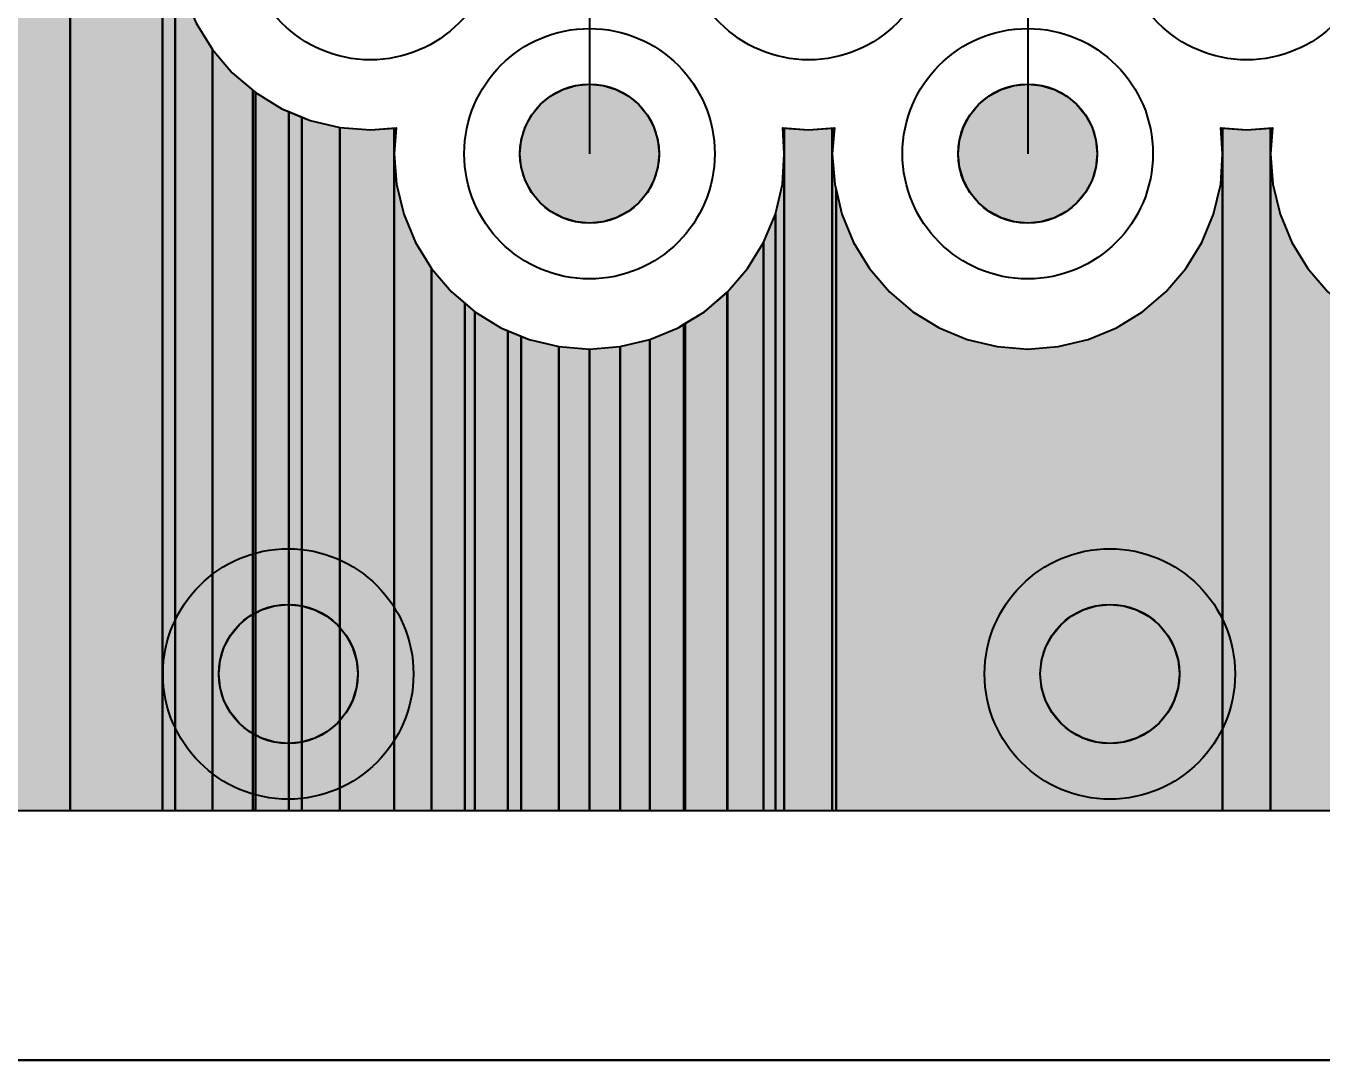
# Model space of a CAD drawing. Header units: millimetres. Extents: x 3.5 to 53, y 2.8 to 30.3.
# Drawn here: x 21.363 to 26.095, y 2.817 to 6.594 of the extents above; entities that cross this region are included whole.
import ezdxf

# ---------------------------------------------------------------- set-up
doc = ezdxf.new("R2010")
doc.units = ezdxf.units.MM
for name, color, linetype in [('bottom_copper', 7, 'Continuous'), ('bottom_silk', 7, 'Continuous'), ('drill_plated', 7, 'Continuous'), ('outline', 7, 'Continuous'), ('top_copper', 7, 'Continuous'), ('top_silk', 7, 'Continuous')]:
    doc.layers.add(name, color=color, linetype=linetype)

# ---------------------------------------------------------------- blocks, each defined once
blk = doc.blocks.new('Block3864')
at = {"layer": 'bottom_copper', "lineweight": 40}
for points in [[(0, 2.4), (-0.0056, 2.494), (0, 2.4936), (0, 2.4)], [(0.1754, 0), (0, 0), (0, 2.4936), (0.0887, 2.4866), (0.1754, 2.4934), (0.1754, 0)], [(0.1754, 2.4), (0.1754, 2.4934), (0.1828, 2.494), (0.1754, 2.4)], [(1.6, 2.4), (1.5944, 2.494), (1.6, 2.4936), (1.6, 2.4)], [(1.7754, 0), (1.6, 0), (1.6, 2.4936), (1.6889, 2.4866), (1.7754, 2.4934), (1.7754, 0)], [(1.7754, 2.4), (1.7754, 2.4934), (1.7828, 2.494), (1.7754, 2.4)], [(0, 0), (-1.4112, 0), (-1.4112, 2.2692), (-1.3897, 2.1795), (-1.3468, 2.0761), (-1.2883, 1.9807), (-1.2156, 1.8956), (-1.1305, 1.8229), (-1.0351, 1.7644), (-0.9317, 1.7215), (-0.8228, 1.6954), (-0.7112, 1.6866), (-0.5996, 1.6954), (-0.4907, 1.7215), (-0.3873, 1.7644), (-0.2919, 1.8229), (-0.2068, 1.8956), (-0.1341, 1.9807), (-0.0756, 2.0761), (-0.0327, 2.1795), (-0.0066, 2.2884), (0, 2.4), (0, 0)], [(1.6, 0), (0.1754, 0), (0.1754, 2.4), (0.1842, 2.2884), (0.2103, 2.1795), (0.2532, 2.0761), (0.3117, 1.9807), (0.3844, 1.8956), (0.4695, 1.8229), (0.5649, 1.7644), (0.6683, 1.7215), (0.7772, 1.6954), (0.8888, 1.6866), (1.0004, 1.6954), (1.1093, 1.7215), (1.2127, 1.7644), (1.3081, 1.8229), (1.3932, 1.8956), (1.4659, 1.9807), (1.5244, 2.0761), (1.5673, 2.1795), (1.5934, 2.2884), (1.6, 2.4), (1.6, 0)], [(2.4877, 0), (1.7754, 0), (1.7754, 2.4), (1.7842, 2.2884), (1.8103, 2.1795), (1.8532, 2.0761), (1.9117, 1.9807), (1.9844, 1.8956), (2.0695, 1.8229), (2.1649, 1.7644), (2.2683, 1.7215), (2.3772, 1.6954), (2.4877, 1.6867), (2.4877, 0)]]:
    blk.add_hatch(color=7, dxfattribs=at).paths.add_polyline_path(points, flags=0)
at = {"layer": 'bottom_copper', "color": 7, "lineweight": 40}
for points in [[(0, 2.4), (-0.0056, 2.494), (0, 2.4936), (0, 2.4)], [(0.1754, 0), (0, 0), (0, 2.4936), (0.0887, 2.4866), (0.1754, 2.4934), (0.1754, 0)], [(0.1754, 2.4), (0.1754, 2.4934), (0.1828, 2.494), (0.1754, 2.4)], [(1.6, 2.4), (1.5944, 2.494), (1.6, 2.4936), (1.6, 2.4)], [(1.7754, 0), (1.6, 0), (1.6, 2.4936), (1.6889, 2.4866), (1.7754, 2.4934), (1.7754, 0)], [(1.7754, 2.4), (1.7754, 2.4934), (1.7828, 2.494), (1.7754, 2.4)], [(0, 0), (-1.4112, 0), (-1.4112, 2.2692), (-1.3897, 2.1795), (-1.3468, 2.0761), (-1.2883, 1.9807), (-1.2156, 1.8956), (-1.1305, 1.8229), (-1.0351, 1.7644), (-0.9317, 1.7215), (-0.8228, 1.6954), (-0.7112, 1.6866), (-0.5996, 1.6954), (-0.4907, 1.7215), (-0.3873, 1.7644), (-0.2919, 1.8229), (-0.2068, 1.8956), (-0.1341, 1.9807), (-0.0756, 2.0761), (-0.0327, 2.1795), (-0.0066, 2.2884), (0, 2.4), (0, 0)], [(1.6, 0), (0.1754, 0), (0.1754, 2.4), (0.1842, 2.2884), (0.2103, 2.1795), (0.2532, 2.0761), (0.3117, 1.9807), (0.3844, 1.8956), (0.4695, 1.8229), (0.5649, 1.7644), (0.6683, 1.7215), (0.7772, 1.6954), (0.8888, 1.6866), (1.0004, 1.6954), (1.1093, 1.7215), (1.2127, 1.7644), (1.3081, 1.8229), (1.3932, 1.8956), (1.4659, 1.9807), (1.5244, 2.0761), (1.5673, 2.1795), (1.5934, 2.2884), (1.6, 2.4), (1.6, 0)], [(2.4877, 0), (1.7754, 0), (1.7754, 2.4), (1.7842, 2.2884), (1.8103, 2.1795), (1.8532, 2.0761), (1.9117, 1.9807), (1.9844, 1.8956), (2.0695, 1.8229), (2.1649, 1.7644), (2.2683, 1.7215), (2.3772, 1.6954), (2.4877, 1.6867), (2.4877, 0)]]:
    blk.add_lwpolyline(points, close=True, dxfattribs=at)
blk = doc.blocks.new('Block7000')
at = {"layer": 'bottom_copper', "lineweight": 40}
for points in [[(6.5866, 0), (6.2041, 0), (6.2041, 9.0319), (6.2119, 9.041), (6.5866, 9.041), (6.5866, 0)], [(6.2041, 0), (5.9845, 0), (5.9845, 8.8973), (6.0645, 8.9304), (6.1383, 8.9757), (6.2041, 9.0319), (6.2041, 0)], [(6.7229, 0), (6.5866, 0), (6.5866, 3.2), (6.5954, 3.0884), (6.6215, 2.9795), (6.6644, 2.8761), (6.7229, 2.7807), (6.7229, 0)], [(6.8703, 0), (6.7229, 0), (6.7229, 2.7807), (6.7956, 2.6956), (6.8703, 2.6318), (6.8703, 0)], [(7.0022, 0), (6.8703, 0), (6.8703, 2.6318), (6.8807, 2.6229), (6.9761, 2.5644), (7.0022, 2.5536), (7.0022, 0)], [(7.1884, 0), (7.0022, 0), (7.0022, 2.5536), (7.0795, 2.5215), (7.1884, 2.4954), (7.1884, 0)], [(7.3866, 0), (7.1884, 0), (7.1884, 2.4954), (7.3, 2.4866), (7.3866, 2.4934), (7.3866, 0)], [(7.3866, 2.4), (7.3866, 2.4934), (7.394, 2.494), (7.3866, 2.4)], [(8.8112, 2.4), (8.8056, 2.494), (8.8112, 2.4936), (8.8112, 2.4)], [(8.9866, 0), (8.8112, 0), (8.8112, 2.4936), (8.9, 2.4866), (8.9866, 2.4934), (8.9866, 0)], [(8.9866, 2.4), (8.9866, 2.4934), (8.994, 2.494), (8.9866, 2.4)], [(7.5229, 0), (7.3866, 0), (7.3866, 2.4), (7.3954, 2.2884), (7.4215, 2.1795), (7.4644, 2.0761), (7.5229, 1.9807), (7.5229, 0)], [(8.8112, 0), (8.7356, 0), (8.7356, 2.0761), (8.7785, 2.1795), (8.8046, 2.2884), (8.8112, 2.4), (8.8112, 0)], [(9, 0), (8.9866, 0), (8.9866, 2.4), (8.9954, 2.2884), (9, 2.2692), (9, 0)], [(8.7356, 0), (8.6022, 0), (8.6022, 1.8937), (8.6044, 1.8956), (8.6771, 1.9807), (8.7356, 2.0761), (8.7356, 0)], [(7.6445, 0), (7.5229, 0), (7.5229, 1.9807), (7.5956, 1.8956), (7.6445, 1.8538), (7.6445, 0)], [(8.6022, 0), (8.4445, 0), (8.4445, 1.777), (8.5193, 1.8229), (8.6022, 1.8937), (8.6022, 0)], [(7.8022, 0), (7.6445, 0), (7.6445, 1.8538), (7.6807, 1.8229), (7.7761, 1.7644), (7.8022, 1.7536), (7.8022, 0)], [(7.9884, 0), (7.8022, 0), (7.8022, 1.7536), (7.8795, 1.7215), (7.9884, 1.6954), (7.9884, 0)], [(8.4445, 0), (8.3205, 0), (8.3205, 1.7215), (8.4239, 1.7644), (8.4445, 1.777), (8.4445, 0)], [(8.3205, 0), (8.1, 0), (8.1, 1.6866), (8.2116, 1.6954), (8.3205, 1.7215), (8.3205, 0)], [(8.1, 0), (7.9884, 0), (7.9884, 1.6954), (8.1, 1.6866), (8.1, 0)]]:
    blk.add_hatch(color=7, dxfattribs=at).paths.add_polyline_path(points, flags=0)
at = {"layer": 'bottom_copper', "color": 7, "lineweight": 40}
for points in [[(6.5866, 0), (6.2041, 0), (6.2041, 9.0319), (6.2119, 9.041), (6.5866, 9.041), (6.5866, 0)], [(6.2041, 0), (5.9845, 0), (5.9845, 8.8973), (6.0645, 8.9304), (6.1383, 8.9757), (6.2041, 9.0319), (6.2041, 0)], [(6.7229, 0), (6.5866, 0), (6.5866, 3.2), (6.5954, 3.0884), (6.6215, 2.9795), (6.6644, 2.8761), (6.7229, 2.7807), (6.7229, 0)], [(6.8703, 0), (6.7229, 0), (6.7229, 2.7807), (6.7956, 2.6956), (6.8703, 2.6318), (6.8703, 0)], [(7.0022, 0), (6.8703, 0), (6.8703, 2.6318), (6.8807, 2.6229), (6.9761, 2.5644), (7.0022, 2.5536), (7.0022, 0)], [(7.1884, 0), (7.0022, 0), (7.0022, 2.5536), (7.0795, 2.5215), (7.1884, 2.4954), (7.1884, 0)], [(7.3866, 0), (7.1884, 0), (7.1884, 2.4954), (7.3, 2.4866), (7.3866, 2.4934), (7.3866, 0)], [(7.3866, 2.4), (7.3866, 2.4934), (7.394, 2.494), (7.3866, 2.4)], [(8.8112, 2.4), (8.8056, 2.494), (8.8112, 2.4936), (8.8112, 2.4)], [(8.9866, 0), (8.8112, 0), (8.8112, 2.4936), (8.9, 2.4866), (8.9866, 2.4934), (8.9866, 0)], [(8.9866, 2.4), (8.9866, 2.4934), (8.994, 2.494), (8.9866, 2.4)], [(7.5229, 0), (7.3866, 0), (7.3866, 2.4), (7.3954, 2.2884), (7.4215, 2.1795), (7.4644, 2.0761), (7.5229, 1.9807), (7.5229, 0)], [(8.8112, 0), (8.7356, 0), (8.7356, 2.0761), (8.7785, 2.1795), (8.8046, 2.2884), (8.8112, 2.4), (8.8112, 0)], [(9, 0), (8.9866, 0), (8.9866, 2.4), (8.9954, 2.2884), (9, 2.2692), (9, 0)], [(8.7356, 0), (8.6022, 0), (8.6022, 1.8937), (8.6044, 1.8956), (8.6771, 1.9807), (8.7356, 2.0761), (8.7356, 0)], [(7.6445, 0), (7.5229, 0), (7.5229, 1.9807), (7.5956, 1.8956), (7.6445, 1.8538), (7.6445, 0)], [(8.6022, 0), (8.4445, 0), (8.4445, 1.777), (8.5193, 1.8229), (8.6022, 1.8937), (8.6022, 0)], [(7.8022, 0), (7.6445, 0), (7.6445, 1.8538), (7.6807, 1.8229), (7.7761, 1.7644), (7.8022, 1.7536), (7.8022, 0)], [(7.9884, 0), (7.8022, 0), (7.8022, 1.7536), (7.8795, 1.7215), (7.9884, 1.6954), (7.9884, 0)], [(8.4445, 0), (8.3205, 0), (8.3205, 1.7215), (8.4239, 1.7644), (8.4445, 1.777), (8.4445, 0)], [(8.3205, 0), (8.1, 0), (8.1, 1.6866), (8.2116, 1.6954), (8.3205, 1.7215), (8.3205, 0)], [(8.1, 0), (7.9884, 0), (7.9884, 1.6954), (8.1, 1.6866), (8.1, 0)]]:
    blk.add_lwpolyline(points, close=True, dxfattribs=at)
blk = doc.blocks.new('Block16600')
at = {"layer": 'top_copper', "lineweight": 40}
for points in [[(0, 2.4), (-0.0056, 2.494), (0, 2.4936), (0, 2.4)], [(0.1754, 0), (0, 0), (0, 2.4936), (0.0887, 2.4866), (0.1754, 2.4934), (0.1754, 0)], [(0.1754, 2.4), (0.1754, 2.4934), (0.1828, 2.494), (0.1754, 2.4)], [(1.6, 2.4), (1.5944, 2.494), (1.6, 2.4936), (1.6, 2.4)], [(1.7754, 0), (1.6, 0), (1.6, 2.4936), (1.6889, 2.4866), (1.7754, 2.4934), (1.7754, 0)], [(1.7754, 2.4), (1.7754, 2.4934), (1.7828, 2.494), (1.7754, 2.4)], [(0, 0), (-1.4112, 0), (-1.4112, 2.2692), (-1.3897, 2.1795), (-1.3468, 2.0761), (-1.2883, 1.9807), (-1.2156, 1.8956), (-1.1305, 1.8229), (-1.0351, 1.7644), (-0.9317, 1.7215), (-0.8228, 1.6954), (-0.7112, 1.6866), (-0.5996, 1.6954), (-0.4907, 1.7215), (-0.3873, 1.7644), (-0.2919, 1.8229), (-0.2068, 1.8956), (-0.1341, 1.9807), (-0.0756, 2.0761), (-0.0327, 2.1795), (-0.0066, 2.2884), (0, 2.4), (0, 0)], [(1.6, 0), (0.1754, 0), (0.1754, 2.4), (0.1842, 2.2884), (0.2103, 2.1795), (0.2532, 2.0761), (0.3117, 1.9807), (0.3844, 1.8956), (0.4695, 1.8229), (0.5649, 1.7644), (0.6683, 1.7215), (0.7772, 1.6954), (0.8888, 1.6866), (1.0004, 1.6954), (1.1093, 1.7215), (1.2127, 1.7644), (1.3081, 1.8229), (1.3932, 1.8956), (1.4659, 1.9807), (1.5244, 2.0761), (1.5673, 2.1795), (1.5934, 2.2884), (1.6, 2.4), (1.6, 0)], [(2.4888, 0), (1.7754, 0), (1.7754, 2.4), (1.7842, 2.2884), (1.8103, 2.1795), (1.8532, 2.0761), (1.9117, 1.9807), (1.9844, 1.8956), (2.0695, 1.8229), (2.1649, 1.7644), (2.2683, 1.7215), (2.3772, 1.6954), (2.4888, 1.6866), (2.4888, 0)]]:
    blk.add_hatch(color=7, dxfattribs=at).paths.add_polyline_path(points, flags=0)
at = {"layer": 'top_copper', "color": 7, "lineweight": 40}
for points in [[(0, 2.4), (-0.0056, 2.494), (0, 2.4936), (0, 2.4)], [(0.1754, 0), (0, 0), (0, 2.4936), (0.0887, 2.4866), (0.1754, 2.4934), (0.1754, 0)], [(0.1754, 2.4), (0.1754, 2.4934), (0.1828, 2.494), (0.1754, 2.4)], [(1.6, 2.4), (1.5944, 2.494), (1.6, 2.4936), (1.6, 2.4)], [(1.7754, 0), (1.6, 0), (1.6, 2.4936), (1.6889, 2.4866), (1.7754, 2.4934), (1.7754, 0)], [(1.7754, 2.4), (1.7754, 2.4934), (1.7828, 2.494), (1.7754, 2.4)], [(0, 0), (-1.4112, 0), (-1.4112, 2.2692), (-1.3897, 2.1795), (-1.3468, 2.0761), (-1.2883, 1.9807), (-1.2156, 1.8956), (-1.1305, 1.8229), (-1.0351, 1.7644), (-0.9317, 1.7215), (-0.8228, 1.6954), (-0.7112, 1.6866), (-0.5996, 1.6954), (-0.4907, 1.7215), (-0.3873, 1.7644), (-0.2919, 1.8229), (-0.2068, 1.8956), (-0.1341, 1.9807), (-0.0756, 2.0761), (-0.0327, 2.1795), (-0.0066, 2.2884), (0, 2.4), (0, 0)], [(1.6, 0), (0.1754, 0), (0.1754, 2.4), (0.1842, 2.2884), (0.2103, 2.1795), (0.2532, 2.0761), (0.3117, 1.9807), (0.3844, 1.8956), (0.4695, 1.8229), (0.5649, 1.7644), (0.6683, 1.7215), (0.7772, 1.6954), (0.8888, 1.6866), (1.0004, 1.6954), (1.1093, 1.7215), (1.2127, 1.7644), (1.3081, 1.8229), (1.3932, 1.8956), (1.4659, 1.9807), (1.5244, 2.0761), (1.5673, 2.1795), (1.5934, 2.2884), (1.6, 2.4), (1.6, 0)], [(2.4888, 0), (1.7754, 0), (1.7754, 2.4), (1.7842, 2.2884), (1.8103, 2.1795), (1.8532, 2.0761), (1.9117, 1.9807), (1.9844, 1.8956), (2.0695, 1.8229), (2.1649, 1.7644), (2.2683, 1.7215), (2.3772, 1.6954), (2.4888, 1.6866), (2.4888, 0)]]:
    blk.add_lwpolyline(points, close=True, dxfattribs=at)
blk = doc.blocks.new('Block19332')
at = {"layer": 'top_copper', "lineweight": 40}
for points in [[(6.5404, 0), (0, 0), (0, 26), (6.5404, 26), (6.5404, 0)], [(6.5866, 0), (6.5404, 0), (6.5404, 6.05), (6.5467, 5.9703), (6.5654, 5.8925), (6.5866, 5.8414), (6.5866, 0)], [(6.7229, 0), (6.5866, 0), (6.5866, 3.2), (6.5954, 3.0884), (6.6215, 2.9795), (6.6644, 2.8761), (6.7229, 2.7807), (6.7229, 0)], [(6.8807, 0), (6.7229, 0), (6.7229, 2.7807), (6.7956, 2.6956), (6.8807, 2.6229), (6.8807, 0)], [(7.05, 0), (6.8807, 0), (6.8807, 2.6229), (6.9761, 2.5644), (7.05, 2.5337), (7.05, 0)], [(7.1884, 0), (7.05, 0), (7.05, 2.5337), (7.0795, 2.5215), (7.1884, 2.4954), (7.1884, 0)], [(7.3866, 0), (7.1884, 0), (7.1884, 2.4954), (7.3, 2.4866), (7.3866, 2.4934), (7.3866, 0)], [(7.3866, 2.4), (7.3866, 2.4934), (7.394, 2.494), (7.3866, 2.4)], [(8.8112, 2.4), (8.8056, 2.494), (8.8112, 2.4936), (8.8112, 2.4)], [(8.9866, 0), (8.8112, 0), (8.8112, 2.4936), (8.9, 2.4866), (8.9866, 2.4934), (8.9866, 0)], [(8.9866, 2.4), (8.9866, 2.4934), (8.994, 2.494), (8.9866, 2.4)], [(7.5229, 0), (7.3866, 0), (7.3866, 2.4), (7.3954, 2.2884), (7.4215, 2.1795), (7.4644, 2.0761), (7.5229, 1.9807), (7.5229, 0)], [(8.8112, 0), (8.7785, 0), (8.7785, 2.1795), (8.8046, 2.2884), (8.8112, 2.4), (8.8112, 0)], [(9, 0), (8.9866, 0), (8.9866, 2.4), (8.9954, 2.2884), (9, 2.2692), (9, 0)], [(8.7785, 0), (8.6044, 0), (8.6044, 1.8956), (8.6771, 1.9807), (8.7356, 2.0761), (8.7785, 2.1795), (8.7785, 0)], [(7.6807, 0), (7.5229, 0), (7.5229, 1.9807), (7.5956, 1.8956), (7.6807, 1.8229), (7.6807, 0)], [(8.6044, 0), (8.4494, 0), (8.4494, 1.78), (8.5193, 1.8229), (8.6044, 1.8956), (8.6044, 0)], [(7.85, 0), (7.6807, 0), (7.6807, 1.8229), (7.7761, 1.7644), (7.85, 1.7337), (7.85, 0)], [(8.4494, 0), (8.3205, 0), (8.3205, 1.7215), (8.4239, 1.7644), (8.4494, 1.78), (8.4494, 0)], [(7.9884, 0), (7.85, 0), (7.85, 1.7337), (7.8795, 1.7215), (7.9884, 1.6954), (7.9884, 0)], [(8.3205, 0), (8.2116, 0), (8.2116, 1.6954), (8.3205, 1.7215), (8.3205, 0)], [(8.2116, 0), (7.9884, 0), (7.9884, 1.6954), (8.1, 1.6866), (8.2116, 1.6954), (8.2116, 0)]]:
    blk.add_hatch(color=7, dxfattribs=at).paths.add_polyline_path(points, flags=0)
at = {"layer": 'top_copper', "color": 7, "lineweight": 40}
for points in [[(6.5404, 0), (0, 0), (0, 26), (6.5404, 26), (6.5404, 0)], [(6.5866, 0), (6.5404, 0), (6.5404, 6.05), (6.5467, 5.9703), (6.5654, 5.8925), (6.5866, 5.8414), (6.5866, 0)], [(6.7229, 0), (6.5866, 0), (6.5866, 3.2), (6.5954, 3.0884), (6.6215, 2.9795), (6.6644, 2.8761), (6.7229, 2.7807), (6.7229, 0)], [(6.8807, 0), (6.7229, 0), (6.7229, 2.7807), (6.7956, 2.6956), (6.8807, 2.6229), (6.8807, 0)], [(7.05, 0), (6.8807, 0), (6.8807, 2.6229), (6.9761, 2.5644), (7.05, 2.5337), (7.05, 0)], [(7.1884, 0), (7.05, 0), (7.05, 2.5337), (7.0795, 2.5215), (7.1884, 2.4954), (7.1884, 0)], [(7.3866, 0), (7.1884, 0), (7.1884, 2.4954), (7.3, 2.4866), (7.3866, 2.4934), (7.3866, 0)], [(7.3866, 2.4), (7.3866, 2.4934), (7.394, 2.494), (7.3866, 2.4)], [(8.8112, 2.4), (8.8056, 2.494), (8.8112, 2.4936), (8.8112, 2.4)], [(8.9866, 0), (8.8112, 0), (8.8112, 2.4936), (8.9, 2.4866), (8.9866, 2.4934), (8.9866, 0)], [(8.9866, 2.4), (8.9866, 2.4934), (8.994, 2.494), (8.9866, 2.4)], [(7.5229, 0), (7.3866, 0), (7.3866, 2.4), (7.3954, 2.2884), (7.4215, 2.1795), (7.4644, 2.0761), (7.5229, 1.9807), (7.5229, 0)], [(8.8112, 0), (8.7785, 0), (8.7785, 2.1795), (8.8046, 2.2884), (8.8112, 2.4), (8.8112, 0)], [(9, 0), (8.9866, 0), (8.9866, 2.4), (8.9954, 2.2884), (9, 2.2692), (9, 0)], [(8.7785, 0), (8.6044, 0), (8.6044, 1.8956), (8.6771, 1.9807), (8.7356, 2.0761), (8.7785, 2.1795), (8.7785, 0)], [(7.6807, 0), (7.5229, 0), (7.5229, 1.9807), (7.5956, 1.8956), (7.6807, 1.8229), (7.6807, 0)], [(8.6044, 0), (8.4494, 0), (8.4494, 1.78), (8.5193, 1.8229), (8.6044, 1.8956), (8.6044, 0)], [(7.85, 0), (7.6807, 0), (7.6807, 1.8229), (7.7761, 1.7644), (7.85, 1.7337), (7.85, 0)], [(8.4494, 0), (8.3205, 0), (8.3205, 1.7215), (8.4239, 1.7644), (8.4494, 1.78), (8.4494, 0)], [(7.9884, 0), (7.85, 0), (7.85, 1.7337), (7.8795, 1.7215), (7.9884, 1.6954), (7.9884, 0)], [(8.3205, 0), (8.2116, 0), (8.2116, 1.6954), (8.3205, 1.7215), (8.3205, 0)], [(8.2116, 0), (7.9884, 0), (7.9884, 1.6954), (8.1, 1.6866), (8.2116, 1.6954), (8.2116, 0)]]:
    blk.add_lwpolyline(points, close=True, dxfattribs=at)

msp = doc.modelspace()

# ---------------------------------------------------------------- hatches: boundary and pattern name
at = {"layer": 'bottom_copper', "lineweight": 40}
for points in [[(23.6694, 6.0775), (23.655, 6.0299), (23.6315, 5.986), (23.5999, 5.9475), (23.5614, 5.9159), (23.5175, 5.8924), (23.4699, 5.878), (23.4203, 5.8731), (23.3707, 5.878), (23.3231, 5.8924), (23.2792, 5.9159), (23.2407, 5.9475), (23.2091, 5.986), (23.1856, 6.0299), (23.1712, 6.0775), (23.1663, 6.1271), (23.1712, 6.1767), (23.1856, 6.2243), (23.2091, 6.2682), (23.2407, 6.3067), (23.2792, 6.3383), (23.3231, 6.3618), (23.3707, 6.3762), (23.4203, 6.3811), (23.4699, 6.3762), (23.5175, 6.3618), (23.5614, 6.3383), (23.5999, 6.3067), (23.6315, 6.2682), (23.655, 6.2243), (23.6694, 6.1767), (23.6743, 6.1271), (23.6694, 6.0775)], [(25.2694, 6.0775), (25.255, 6.0299), (25.2315, 5.986), (25.1999, 5.9475), (25.1614, 5.9159), (25.1175, 5.8924), (25.0699, 5.878), (25.0203, 5.8731), (24.9707, 5.878), (24.9231, 5.8924), (24.8792, 5.9159), (24.8407, 5.9475), (24.8091, 5.986), (24.7856, 6.0299), (24.7712, 6.0775), (24.7663, 6.1271), (24.7712, 6.1767), (24.7856, 6.2243), (24.8091, 6.2682), (24.8407, 6.3067), (24.8792, 6.3383), (24.9231, 6.3618), (24.9707, 6.3762), (25.0203, 6.3811), (25.0699, 6.3762), (25.1175, 6.3618), (25.1614, 6.3383), (25.1999, 6.3067), (25.2315, 6.2682), (25.255, 6.2243), (25.2694, 6.1767), (25.2743, 6.1271), (25.2694, 6.0775)], [(22.5694, 4.1775), (22.555, 4.1299), (22.5315, 4.086), (22.4999, 4.0475), (22.4614, 4.0159), (22.4175, 3.9924), (22.3699, 3.978), (22.3203, 3.9731), (22.2707, 3.978), (22.2231, 3.9924), (22.1792, 4.0159), (22.1407, 4.0475), (22.1091, 4.086), (22.0856, 4.1299), (22.0712, 4.1775), (22.0663, 4.2271), (22.0712, 4.2767), (22.0856, 4.3243), (22.1091, 4.3682), (22.1407, 4.4067), (22.1792, 4.4383), (22.2231, 4.4618), (22.2707, 4.4762), (22.3203, 4.4811), (22.3699, 4.4762), (22.4175, 4.4618), (22.4614, 4.4383), (22.4999, 4.4067), (22.5315, 4.3682), (22.555, 4.3243), (22.5694, 4.2767), (22.5743, 4.2271), (22.5694, 4.1775)], [(25.5694, 4.1775), (25.555, 4.1299), (25.5315, 4.086), (25.4999, 4.0475), (25.4614, 4.0159), (25.4175, 3.9924), (25.3699, 3.978), (25.3203, 3.9731), (25.2707, 3.978), (25.2231, 3.9924), (25.1792, 4.0159), (25.1407, 4.0475), (25.1091, 4.086), (25.0856, 4.1299), (25.0712, 4.1775), (25.0663, 4.2271), (25.0712, 4.2767), (25.0856, 4.3243), (25.1091, 4.3682), (25.1407, 4.4067), (25.1792, 4.4383), (25.2231, 4.4618), (25.2707, 4.4762), (25.3203, 4.4811), (25.3699, 4.4762), (25.4175, 4.4618), (25.4614, 4.4383), (25.4999, 4.4067), (25.5315, 4.3682), (25.555, 4.3243), (25.5694, 4.2767), (25.5743, 4.2271), (25.5694, 4.1775)]]:
    msp.add_hatch(color=7, dxfattribs=at).paths.add_polyline_path(points, flags=0)
at = {"layer": 'drill_plated', "lineweight": 40}
for points in [[(23.6694, 6.0775), (23.655, 6.0299), (23.6315, 5.986), (23.5999, 5.9475), (23.5614, 5.9159), (23.5175, 5.8924), (23.4699, 5.878), (23.4203, 5.8731), (23.3707, 5.878), (23.3231, 5.8924), (23.2792, 5.9159), (23.2407, 5.9475), (23.2091, 5.986), (23.1856, 6.0299), (23.1712, 6.0775), (23.1663, 6.1271), (23.1712, 6.1767), (23.1856, 6.2243), (23.2091, 6.2682), (23.2407, 6.3067), (23.2792, 6.3383), (23.3231, 6.3618), (23.3707, 6.3762), (23.4203, 6.3811), (23.4699, 6.3762), (23.5175, 6.3618), (23.5614, 6.3383), (23.5999, 6.3067), (23.6315, 6.2682), (23.655, 6.2243), (23.6694, 6.1767), (23.6743, 6.1271), (23.6694, 6.0775)], [(25.2694, 6.0775), (25.255, 6.0299), (25.2315, 5.986), (25.1999, 5.9475), (25.1614, 5.9159), (25.1175, 5.8924), (25.0699, 5.878), (25.0203, 5.8731), (24.9707, 5.878), (24.9231, 5.8924), (24.8792, 5.9159), (24.8407, 5.9475), (24.8091, 5.986), (24.7856, 6.0299), (24.7712, 6.0775), (24.7663, 6.1271), (24.7712, 6.1767), (24.7856, 6.2243), (24.8091, 6.2682), (24.8407, 6.3067), (24.8792, 6.3383), (24.9231, 6.3618), (24.9707, 6.3762), (25.0203, 6.3811), (25.0699, 6.3762), (25.1175, 6.3618), (25.1614, 6.3383), (25.1999, 6.3067), (25.2315, 6.2682), (25.255, 6.2243), (25.2694, 6.1767), (25.2743, 6.1271), (25.2694, 6.0775)], [(22.5694, 4.1775), (22.555, 4.1299), (22.5315, 4.086), (22.4999, 4.0475), (22.4614, 4.0159), (22.4175, 3.9924), (22.3699, 3.978), (22.3203, 3.9731), (22.2707, 3.978), (22.2231, 3.9924), (22.1792, 4.0159), (22.1407, 4.0475), (22.1091, 4.086), (22.0856, 4.1299), (22.0712, 4.1775), (22.0663, 4.2271), (22.0712, 4.2767), (22.0856, 4.3243), (22.1091, 4.3682), (22.1407, 4.4067), (22.1792, 4.4383), (22.2231, 4.4618), (22.2707, 4.4762), (22.3203, 4.4811), (22.3699, 4.4762), (22.4175, 4.4618), (22.4614, 4.4383), (22.4999, 4.4067), (22.5315, 4.3682), (22.555, 4.3243), (22.5694, 4.2767), (22.5743, 4.2271), (22.5694, 4.1775)], [(25.5694, 4.1775), (25.555, 4.1299), (25.5315, 4.086), (25.4999, 4.0475), (25.4614, 4.0159), (25.4175, 3.9924), (25.3699, 3.978), (25.3203, 3.9731), (25.2707, 3.978), (25.2231, 3.9924), (25.1792, 4.0159), (25.1407, 4.0475), (25.1091, 4.086), (25.0856, 4.1299), (25.0712, 4.1775), (25.0663, 4.2271), (25.0712, 4.2767), (25.0856, 4.3243), (25.1091, 4.3682), (25.1407, 4.4067), (25.1792, 4.4383), (25.2231, 4.4618), (25.2707, 4.4762), (25.3203, 4.4811), (25.3699, 4.4762), (25.4175, 4.4618), (25.4614, 4.4383), (25.4999, 4.4067), (25.5315, 4.3682), (25.555, 4.3243), (25.5694, 4.2767), (25.5743, 4.2271), (25.5694, 4.1775)]]:
    msp.add_hatch(color=7, dxfattribs=at).paths.add_polyline_path(points, flags=0)
at = {"layer": 'top_copper', "lineweight": 40}
for points in [[(23.6694, 6.0775), (23.655, 6.0299), (23.6315, 5.986), (23.5999, 5.9475), (23.5614, 5.9159), (23.5175, 5.8924), (23.4699, 5.878), (23.4203, 5.8731), (23.3707, 5.878), (23.3231, 5.8924), (23.2792, 5.9159), (23.2407, 5.9475), (23.2091, 5.986), (23.1856, 6.0299), (23.1712, 6.0775), (23.1663, 6.1271), (23.1712, 6.1767), (23.1856, 6.2243), (23.2091, 6.2682), (23.2407, 6.3067), (23.2792, 6.3383), (23.3231, 6.3618), (23.3707, 6.3762), (23.4203, 6.3811), (23.4699, 6.3762), (23.5175, 6.3618), (23.5614, 6.3383), (23.5999, 6.3067), (23.6315, 6.2682), (23.655, 6.2243), (23.6694, 6.1767), (23.6743, 6.1271), (23.6694, 6.0775)], [(25.2694, 6.0775), (25.255, 6.0299), (25.2315, 5.986), (25.1999, 5.9475), (25.1614, 5.9159), (25.1175, 5.8924), (25.0699, 5.878), (25.0203, 5.8731), (24.9707, 5.878), (24.9231, 5.8924), (24.8792, 5.9159), (24.8407, 5.9475), (24.8091, 5.986), (24.7856, 6.0299), (24.7712, 6.0775), (24.7663, 6.1271), (24.7712, 6.1767), (24.7856, 6.2243), (24.8091, 6.2682), (24.8407, 6.3067), (24.8792, 6.3383), (24.9231, 6.3618), (24.9707, 6.3762), (25.0203, 6.3811), (25.0699, 6.3762), (25.1175, 6.3618), (25.1614, 6.3383), (25.1999, 6.3067), (25.2315, 6.2682), (25.255, 6.2243), (25.2694, 6.1767), (25.2743, 6.1271), (25.2694, 6.0775)], [(22.5694, 4.1775), (22.555, 4.1299), (22.5315, 4.086), (22.4999, 4.0475), (22.4614, 4.0159), (22.4175, 3.9924), (22.3699, 3.978), (22.3203, 3.9731), (22.2707, 3.978), (22.2231, 3.9924), (22.1792, 4.0159), (22.1407, 4.0475), (22.1091, 4.086), (22.0856, 4.1299), (22.0712, 4.1775), (22.0663, 4.2271), (22.0712, 4.2767), (22.0856, 4.3243), (22.1091, 4.3682), (22.1407, 4.4067), (22.1792, 4.4383), (22.2231, 4.4618), (22.2707, 4.4762), (22.3203, 4.4811), (22.3699, 4.4762), (22.4175, 4.4618), (22.4614, 4.4383), (22.4999, 4.4067), (22.5315, 4.3682), (22.555, 4.3243), (22.5694, 4.2767), (22.5743, 4.2271), (22.5694, 4.1775)], [(25.5694, 4.1775), (25.555, 4.1299), (25.5315, 4.086), (25.4999, 4.0475), (25.4614, 4.0159), (25.4175, 3.9924), (25.3699, 3.978), (25.3203, 3.9731), (25.2707, 3.978), (25.2231, 3.9924), (25.1792, 4.0159), (25.1407, 4.0475), (25.1091, 4.086), (25.0856, 4.1299), (25.0712, 4.1775), (25.0663, 4.2271), (25.0712, 4.2767), (25.0856, 4.3243), (25.1091, 4.3682), (25.1407, 4.4067), (25.1792, 4.4383), (25.2231, 4.4618), (25.2707, 4.4762), (25.3203, 4.4811), (25.3699, 4.4762), (25.4175, 4.4618), (25.4614, 4.4383), (25.4999, 4.4067), (25.5315, 4.3682), (25.555, 4.3243), (25.5694, 4.2767), (25.5743, 4.2271), (25.5694, 4.1775)]]:
    msp.add_hatch(color=7, dxfattribs=at).paths.add_polyline_path(points, flags=0)

# ---------------------------------------------------------------- linework, layer by layer
at = {"layer": 'bottom_copper', "color": 7, "lineweight": 40}
for p, q in [((23.4203, 8.527), (23.4203, 6.1271)), ((25.0203, 8.527), (25.0203, 6.1271)), ((21.9847, 6.6032), (22.0432, 6.5078)), ((22.0432, 6.5078), (22.1159, 6.4227)), ((22.1159, 6.4227), (22.201, 6.35)), ((22.201, 6.35), (22.2964, 6.2915)), ((22.2964, 6.2915), (22.3998, 6.2486)), ((22.3998, 6.2486), (22.5087, 6.2225)), ((22.5087, 6.2225), (22.6203, 6.2137)), ((22.6203, 6.2137), (22.7143, 6.2211)), ((22.7143, 6.2211), (22.7069, 6.1271)), ((24.1315, 6.1271), (24.1259, 6.2211)), ((24.1259, 6.2211), (24.2203, 6.2137)), ((24.2203, 6.2137), (24.3143, 6.2211)), ((24.3143, 6.2211), (24.3069, 6.1271)), ((25.7315, 6.1271), (25.7259, 6.2211)), ((25.7259, 6.2211), (25.8202, 6.2137)), ((25.8202, 6.2137), (25.9143, 6.2211)), ((25.9143, 6.2211), (25.9069, 6.1271)), ((22.7069, 6.1271), (22.7157, 6.0155)), ((24.1249, 6.0155), (24.1315, 6.1271)), ((24.3069, 6.1271), (24.3157, 6.0155)), ((25.7249, 6.0155), (25.7315, 6.1271)), ((25.9069, 6.1271), (25.9157, 6.0155)), ((22.7157, 6.0155), (22.7418, 5.9066)), ((24.0988, 5.9066), (24.1249, 6.0155)), ((24.3157, 6.0155), (24.3203, 5.9963)), ((25.6988, 5.9066), (25.7249, 6.0155)), ((25.9157, 6.0155), (25.9418, 5.9066)), ((24.3203, 3.7271), (24.3203, 5.9963)), ((24.3203, 5.9963), (24.3418, 5.9066)), ((24.3203, 5.9963), (24.3203, 3.7271)), ((22.7418, 5.9066), (22.7847, 5.8032)), ((24.0559, 5.8032), (24.0988, 5.9066)), ((24.3418, 5.9066), (24.3847, 5.8032)), ((25.6559, 5.8032), (25.6988, 5.9066)), ((25.9418, 5.9066), (25.9847, 5.8032)), ((22.7847, 5.8032), (22.8432, 5.7078)), ((23.9974, 5.7078), (24.0559, 5.8032)), ((24.3847, 5.8032), (24.4432, 5.7078)), ((25.5974, 5.7078), (25.6559, 5.8032)), ((25.9847, 5.8032), (26.0432, 5.7078)), ((22.8432, 5.7078), (22.9159, 5.6227)), ((23.9247, 5.6227), (23.9974, 5.7078)), ((24.4432, 5.7078), (24.5159, 5.6227)), ((25.5247, 5.6227), (25.5974, 5.7078)), ((26.0432, 5.7078), (26.1159, 5.6227)), ((22.9159, 5.6227), (23.001, 5.55)), ((23.8396, 5.55), (23.9247, 5.6227)), ((24.5159, 5.6227), (24.601, 5.55)), ((25.4396, 5.55), (25.5247, 5.6227)), ((23.001, 5.55), (23.0964, 5.4915)), ((23.7442, 5.4915), (23.8396, 5.55)), ((24.601, 5.55), (24.6964, 5.4915)), ((25.3442, 5.4915), (25.4396, 5.55)), ((23.0964, 5.4915), (23.1998, 5.4486)), ((23.6408, 5.4486), (23.7442, 5.4915)), ((24.6964, 5.4915), (24.7998, 5.4486)), ((25.2408, 5.4486), (25.3442, 5.4915)), ((23.1998, 5.4486), (23.3087, 5.4225)), ((23.5319, 5.4225), (23.6408, 5.4486)), ((24.7998, 5.4486), (24.9087, 5.4225)), ((25.1319, 5.4225), (25.2408, 5.4486)), ((23.3087, 5.4225), (23.4203, 5.4137)), ((23.4203, 5.4137), (23.5319, 5.4225)), ((24.9087, 5.4225), (25.0203, 5.4137)), ((25.0203, 5.4137), (25.1319, 5.4225)), ((24.3203, 3.7271), (4.3203, 3.7271)), ((28.2192, 3.7271), (24.3203, 3.7271))]:
    msp.add_line(p, q, dxfattribs=at)
for points in [[(23.6694, 6.0775), (23.655, 6.0299), (23.6315, 5.986), (23.5999, 5.9475), (23.5614, 5.9159), (23.5175, 5.8924), (23.4699, 5.878), (23.4203, 5.8731), (23.3707, 5.878), (23.3231, 5.8924), (23.2792, 5.9159), (23.2407, 5.9475), (23.2091, 5.986), (23.1856, 6.0299), (23.1712, 6.0775), (23.1663, 6.1271), (23.1712, 6.1767), (23.1856, 6.2243), (23.2091, 6.2682), (23.2407, 6.3067), (23.2792, 6.3383), (23.3231, 6.3618), (23.3707, 6.3762), (23.4203, 6.3811), (23.4699, 6.3762), (23.5175, 6.3618), (23.5614, 6.3383), (23.5999, 6.3067), (23.6315, 6.2682), (23.655, 6.2243), (23.6694, 6.1767), (23.6743, 6.1271), (23.6694, 6.0775)], [(25.2694, 6.0775), (25.255, 6.0299), (25.2315, 5.986), (25.1999, 5.9475), (25.1614, 5.9159), (25.1175, 5.8924), (25.0699, 5.878), (25.0203, 5.8731), (24.9707, 5.878), (24.9231, 5.8924), (24.8792, 5.9159), (24.8407, 5.9475), (24.8091, 5.986), (24.7856, 6.0299), (24.7712, 6.0775), (24.7663, 6.1271), (24.7712, 6.1767), (24.7856, 6.2243), (24.8091, 6.2682), (24.8407, 6.3067), (24.8792, 6.3383), (24.9231, 6.3618), (24.9707, 6.3762), (25.0203, 6.3811), (25.0699, 6.3762), (25.1175, 6.3618), (25.1614, 6.3383), (25.1999, 6.3067), (25.2315, 6.2682), (25.255, 6.2243), (25.2694, 6.1767), (25.2743, 6.1271), (25.2694, 6.0775)], [(22.5694, 4.1775), (22.555, 4.1299), (22.5315, 4.086), (22.4999, 4.0475), (22.4614, 4.0159), (22.4175, 3.9924), (22.3699, 3.978), (22.3203, 3.9731), (22.2707, 3.978), (22.2231, 3.9924), (22.1792, 4.0159), (22.1407, 4.0475), (22.1091, 4.086), (22.0856, 4.1299), (22.0712, 4.1775), (22.0663, 4.2271), (22.0712, 4.2767), (22.0856, 4.3243), (22.1091, 4.3682), (22.1407, 4.4067), (22.1792, 4.4383), (22.2231, 4.4618), (22.2707, 4.4762), (22.3203, 4.4811), (22.3699, 4.4762), (22.4175, 4.4618), (22.4614, 4.4383), (22.4999, 4.4067), (22.5315, 4.3682), (22.555, 4.3243), (22.5694, 4.2767), (22.5743, 4.2271), (22.5694, 4.1775)], [(25.5694, 4.1775), (25.555, 4.1299), (25.5315, 4.086), (25.4999, 4.0475), (25.4614, 4.0159), (25.4175, 3.9924), (25.3699, 3.978), (25.3203, 3.9731), (25.2707, 3.978), (25.2231, 3.9924), (25.1792, 4.0159), (25.1407, 4.0475), (25.1091, 4.086), (25.0856, 4.1299), (25.0712, 4.1775), (25.0663, 4.2271), (25.0712, 4.2767), (25.0856, 4.3243), (25.1091, 4.3682), (25.1407, 4.4067), (25.1792, 4.4383), (25.2231, 4.4618), (25.2707, 4.4762), (25.3203, 4.4811), (25.3699, 4.4762), (25.4175, 4.4618), (25.4614, 4.4383), (25.4999, 4.4067), (25.5315, 4.3682), (25.555, 4.3243), (25.5694, 4.2767), (25.5743, 4.2271), (25.5694, 4.1775)]]:
    msp.add_lwpolyline(points, close=True, dxfattribs=at)
for centre, major_axis in [((22.6203, 6.9271), (0.4572, 0)), ((24.2203, 6.9271), (0.4572, 0)), ((25.8202, 6.9271), (0.4572, 0)), ((23.4203, 6.1271), (0.4572, 0)), ((25.0203, 6.1271), (0.4572, 0)), ((23.4203, 6.1271), (0.254, 0)), ((25.0203, 6.1271), (0.254, 0)), ((22.3203, 4.2271), (0.4572, 0)), ((25.3203, 4.2271), (0.4572, 0)), ((22.3203, 4.2271), (0.254, 0)), ((25.3203, 4.2271), (0.254, 0))]:
    msp.add_ellipse(centre, major_axis=major_axis, ratio=1, dxfattribs=at)
at = {"layer": 'bottom_silk', "color": 7, "lineweight": 40}
msp.add_line((3.4703, 2.8172), (52.9703, 2.8172), dxfattribs=at)
at = {"layer": 'drill_plated', "color": 7, "lineweight": 40}
for points in [[(23.6694, 6.0775), (23.655, 6.0299), (23.6315, 5.986), (23.5999, 5.9475), (23.5614, 5.9159), (23.5175, 5.8924), (23.4699, 5.878), (23.4203, 5.8731), (23.3707, 5.878), (23.3231, 5.8924), (23.2792, 5.9159), (23.2407, 5.9475), (23.2091, 5.986), (23.1856, 6.0299), (23.1712, 6.0775), (23.1663, 6.1271), (23.1712, 6.1767), (23.1856, 6.2243), (23.2091, 6.2682), (23.2407, 6.3067), (23.2792, 6.3383), (23.3231, 6.3618), (23.3707, 6.3762), (23.4203, 6.3811), (23.4699, 6.3762), (23.5175, 6.3618), (23.5614, 6.3383), (23.5999, 6.3067), (23.6315, 6.2682), (23.655, 6.2243), (23.6694, 6.1767), (23.6743, 6.1271), (23.6694, 6.0775)], [(25.2694, 6.0775), (25.255, 6.0299), (25.2315, 5.986), (25.1999, 5.9475), (25.1614, 5.9159), (25.1175, 5.8924), (25.0699, 5.878), (25.0203, 5.8731), (24.9707, 5.878), (24.9231, 5.8924), (24.8792, 5.9159), (24.8407, 5.9475), (24.8091, 5.986), (24.7856, 6.0299), (24.7712, 6.0775), (24.7663, 6.1271), (24.7712, 6.1767), (24.7856, 6.2243), (24.8091, 6.2682), (24.8407, 6.3067), (24.8792, 6.3383), (24.9231, 6.3618), (24.9707, 6.3762), (25.0203, 6.3811), (25.0699, 6.3762), (25.1175, 6.3618), (25.1614, 6.3383), (25.1999, 6.3067), (25.2315, 6.2682), (25.255, 6.2243), (25.2694, 6.1767), (25.2743, 6.1271), (25.2694, 6.0775)], [(22.5694, 4.1775), (22.555, 4.1299), (22.5315, 4.086), (22.4999, 4.0475), (22.4614, 4.0159), (22.4175, 3.9924), (22.3699, 3.978), (22.3203, 3.9731), (22.2707, 3.978), (22.2231, 3.9924), (22.1792, 4.0159), (22.1407, 4.0475), (22.1091, 4.086), (22.0856, 4.1299), (22.0712, 4.1775), (22.0663, 4.2271), (22.0712, 4.2767), (22.0856, 4.3243), (22.1091, 4.3682), (22.1407, 4.4067), (22.1792, 4.4383), (22.2231, 4.4618), (22.2707, 4.4762), (22.3203, 4.4811), (22.3699, 4.4762), (22.4175, 4.4618), (22.4614, 4.4383), (22.4999, 4.4067), (22.5315, 4.3682), (22.555, 4.3243), (22.5694, 4.2767), (22.5743, 4.2271), (22.5694, 4.1775)], [(25.5694, 4.1775), (25.555, 4.1299), (25.5315, 4.086), (25.4999, 4.0475), (25.4614, 4.0159), (25.4175, 3.9924), (25.3699, 3.978), (25.3203, 3.9731), (25.2707, 3.978), (25.2231, 3.9924), (25.1792, 4.0159), (25.1407, 4.0475), (25.1091, 4.086), (25.0856, 4.1299), (25.0712, 4.1775), (25.0663, 4.2271), (25.0712, 4.2767), (25.0856, 4.3243), (25.1091, 4.3682), (25.1407, 4.4067), (25.1792, 4.4383), (25.2231, 4.4618), (25.2707, 4.4762), (25.3203, 4.4811), (25.3699, 4.4762), (25.4175, 4.4618), (25.4614, 4.4383), (25.4999, 4.4067), (25.5315, 4.3682), (25.555, 4.3243), (25.5694, 4.2767), (25.5743, 4.2271), (25.5694, 4.1775)]]:
    msp.add_lwpolyline(points, close=True, dxfattribs=at)
for centre in [(23.4203, 6.1271), (25.0203, 6.1271), (22.3203, 4.2271), (25.3203, 4.2271)]:
    msp.add_ellipse(centre, major_axis=(0.254, 0), ratio=1, dxfattribs=at)
at = {"layer": 'outline', "color": 7, "lineweight": 40}
msp.add_line((52.9703, 2.8172), (3.4703, 2.8172), dxfattribs=at)
at = {"layer": 'top_copper', "color": 7, "lineweight": 40}
for p, q in [((23.4203, 10.5771), (23.4203, 6.1271)), ((25.0203, 10.5771), (25.0203, 6.1271)), ((21.9847, 6.6032), (22.0432, 6.5078)), ((22.0432, 6.5078), (22.1159, 6.4227)), ((22.1159, 6.4227), (22.201, 6.35)), ((22.201, 6.35), (22.2964, 6.2915)), ((22.2964, 6.2915), (22.3998, 6.2486)), ((22.3998, 6.2486), (22.5087, 6.2225)), ((22.5087, 6.2225), (22.6203, 6.2137)), ((22.6203, 6.2137), (22.7143, 6.2211)), ((22.7143, 6.2211), (22.7069, 6.1271)), ((24.1315, 6.1271), (24.1259, 6.2211)), ((24.1259, 6.2211), (24.2203, 6.2137)), ((24.2203, 6.2137), (24.3143, 6.2211)), ((24.3143, 6.2211), (24.3069, 6.1271)), ((25.7315, 6.1271), (25.7259, 6.2211)), ((25.7259, 6.2211), (25.8202, 6.2137)), ((25.8202, 6.2137), (25.9143, 6.2211)), ((25.9143, 6.2211), (25.9069, 6.1271)), ((22.7069, 6.1271), (22.7157, 6.0155)), ((24.1249, 6.0155), (24.1315, 6.1271)), ((24.3069, 6.1271), (24.3157, 6.0155)), ((25.7249, 6.0155), (25.7315, 6.1271)), ((25.9069, 6.1271), (25.9157, 6.0155)), ((22.7157, 6.0155), (22.7418, 5.9066)), ((24.0988, 5.9066), (24.1249, 6.0155)), ((24.3157, 6.0155), (24.3203, 5.9963)), ((25.6988, 5.9066), (25.7249, 6.0155)), ((25.9157, 6.0155), (25.9418, 5.9066)), ((24.3203, 3.7271), (24.3203, 5.9963)), ((24.3203, 5.9963), (24.3418, 5.9066)), ((24.3203, 5.9963), (24.3203, 3.7271)), ((22.7418, 5.9066), (22.7847, 5.8032)), ((24.0559, 5.8032), (24.0988, 5.9066)), ((24.3418, 5.9066), (24.3847, 5.8032)), ((25.6559, 5.8032), (25.6988, 5.9066)), ((25.9418, 5.9066), (25.9847, 5.8032)), ((22.7847, 5.8032), (22.8432, 5.7078)), ((23.9974, 5.7078), (24.0559, 5.8032)), ((24.3847, 5.8032), (24.4432, 5.7078)), ((25.5974, 5.7078), (25.6559, 5.8032)), ((25.9847, 5.8032), (26.0432, 5.7078)), ((22.8432, 5.7078), (22.9159, 5.6227)), ((23.9247, 5.6227), (23.9974, 5.7078)), ((24.4432, 5.7078), (24.5159, 5.6227)), ((25.5247, 5.6227), (25.5974, 5.7078)), ((26.0432, 5.7078), (26.1159, 5.6227)), ((22.9159, 5.6227), (23.001, 5.55)), ((23.8396, 5.55), (23.9247, 5.6227)), ((24.5159, 5.6227), (24.601, 5.55)), ((25.4396, 5.55), (25.5247, 5.6227)), ((23.001, 5.55), (23.0964, 5.4915)), ((23.7442, 5.4915), (23.8396, 5.55)), ((24.601, 5.55), (24.6964, 5.4915)), ((25.3442, 5.4915), (25.4396, 5.55)), ((23.0964, 5.4915), (23.1998, 5.4486)), ((23.6408, 5.4486), (23.7442, 5.4915)), ((24.6964, 5.4915), (24.7998, 5.4486)), ((25.2408, 5.4486), (25.3442, 5.4915)), ((23.1998, 5.4486), (23.3087, 5.4225)), ((23.5319, 5.4225), (23.6408, 5.4486)), ((24.7998, 5.4486), (24.9087, 5.4225)), ((25.1319, 5.4225), (25.2408, 5.4486)), ((23.3087, 5.4225), (23.4203, 5.4137)), ((23.4203, 5.4137), (23.5319, 5.4225)), ((24.9087, 5.4225), (25.0203, 5.4137)), ((25.0203, 5.4137), (25.1319, 5.4225)), ((24.3203, 3.7271), (4.3203, 3.7271)), ((28.2203, 3.7271), (24.3203, 3.7271))]:
    msp.add_line(p, q, dxfattribs=at)
for points in [[(23.6694, 6.0775), (23.655, 6.0299), (23.6315, 5.986), (23.5999, 5.9475), (23.5614, 5.9159), (23.5175, 5.8924), (23.4699, 5.878), (23.4203, 5.8731), (23.3707, 5.878), (23.3231, 5.8924), (23.2792, 5.9159), (23.2407, 5.9475), (23.2091, 5.986), (23.1856, 6.0299), (23.1712, 6.0775), (23.1663, 6.1271), (23.1712, 6.1767), (23.1856, 6.2243), (23.2091, 6.2682), (23.2407, 6.3067), (23.2792, 6.3383), (23.3231, 6.3618), (23.3707, 6.3762), (23.4203, 6.3811), (23.4699, 6.3762), (23.5175, 6.3618), (23.5614, 6.3383), (23.5999, 6.3067), (23.6315, 6.2682), (23.655, 6.2243), (23.6694, 6.1767), (23.6743, 6.1271), (23.6694, 6.0775)], [(25.2694, 6.0775), (25.255, 6.0299), (25.2315, 5.986), (25.1999, 5.9475), (25.1614, 5.9159), (25.1175, 5.8924), (25.0699, 5.878), (25.0203, 5.8731), (24.9707, 5.878), (24.9231, 5.8924), (24.8792, 5.9159), (24.8407, 5.9475), (24.8091, 5.986), (24.7856, 6.0299), (24.7712, 6.0775), (24.7663, 6.1271), (24.7712, 6.1767), (24.7856, 6.2243), (24.8091, 6.2682), (24.8407, 6.3067), (24.8792, 6.3383), (24.9231, 6.3618), (24.9707, 6.3762), (25.0203, 6.3811), (25.0699, 6.3762), (25.1175, 6.3618), (25.1614, 6.3383), (25.1999, 6.3067), (25.2315, 6.2682), (25.255, 6.2243), (25.2694, 6.1767), (25.2743, 6.1271), (25.2694, 6.0775)], [(22.5694, 4.1775), (22.555, 4.1299), (22.5315, 4.086), (22.4999, 4.0475), (22.4614, 4.0159), (22.4175, 3.9924), (22.3699, 3.978), (22.3203, 3.9731), (22.2707, 3.978), (22.2231, 3.9924), (22.1792, 4.0159), (22.1407, 4.0475), (22.1091, 4.086), (22.0856, 4.1299), (22.0712, 4.1775), (22.0663, 4.2271), (22.0712, 4.2767), (22.0856, 4.3243), (22.1091, 4.3682), (22.1407, 4.4067), (22.1792, 4.4383), (22.2231, 4.4618), (22.2707, 4.4762), (22.3203, 4.4811), (22.3699, 4.4762), (22.4175, 4.4618), (22.4614, 4.4383), (22.4999, 4.4067), (22.5315, 4.3682), (22.555, 4.3243), (22.5694, 4.2767), (22.5743, 4.2271), (22.5694, 4.1775)], [(25.5694, 4.1775), (25.555, 4.1299), (25.5315, 4.086), (25.4999, 4.0475), (25.4614, 4.0159), (25.4175, 3.9924), (25.3699, 3.978), (25.3203, 3.9731), (25.2707, 3.978), (25.2231, 3.9924), (25.1792, 4.0159), (25.1407, 4.0475), (25.1091, 4.086), (25.0856, 4.1299), (25.0712, 4.1775), (25.0663, 4.2271), (25.0712, 4.2767), (25.0856, 4.3243), (25.1091, 4.3682), (25.1407, 4.4067), (25.1792, 4.4383), (25.2231, 4.4618), (25.2707, 4.4762), (25.3203, 4.4811), (25.3699, 4.4762), (25.4175, 4.4618), (25.4614, 4.4383), (25.4999, 4.4067), (25.5315, 4.3682), (25.555, 4.3243), (25.5694, 4.2767), (25.5743, 4.2271), (25.5694, 4.1775)]]:
    msp.add_lwpolyline(points, close=True, dxfattribs=at)
for centre, major_axis in [((22.6203, 6.9271), (0.4572, 0)), ((24.2203, 6.9271), (0.4572, 0)), ((25.8202, 6.9271), (0.4572, 0)), ((23.4203, 6.1271), (0.4572, 0)), ((25.0203, 6.1271), (0.4572, 0)), ((23.4203, 6.1271), (0.254, 0)), ((25.0203, 6.1271), (0.254, 0)), ((22.3203, 4.2271), (0.4572, 0)), ((25.3203, 4.2271), (0.4572, 0)), ((22.3203, 4.2271), (0.254, 0)), ((25.3203, 4.2271), (0.254, 0))]:
    msp.add_ellipse(centre, major_axis=major_axis, ratio=1, dxfattribs=at)
at = {"layer": 'top_silk', "color": 7, "lineweight": 40}
msp.add_line((52.9703, 2.8171), (3.4703, 2.8171), dxfattribs=at)

# ---------------------------------------------------------------- block references
at = {"layer": 'bottom_copper'}
for name, p in [('Block7000', (15.3203, 3.7271)), ('Block3864', (25.7315, 3.7271))]:
    msp.add_blockref(name, p, dxfattribs=at)
at = {"layer": 'top_copper'}
for name, p in [('Block19332', (15.3203, 3.7271)), ('Block16600', (25.7315, 3.7271))]:
    msp.add_blockref(name, p, dxfattribs=at)

doc.saveas('drawing.dxf')
